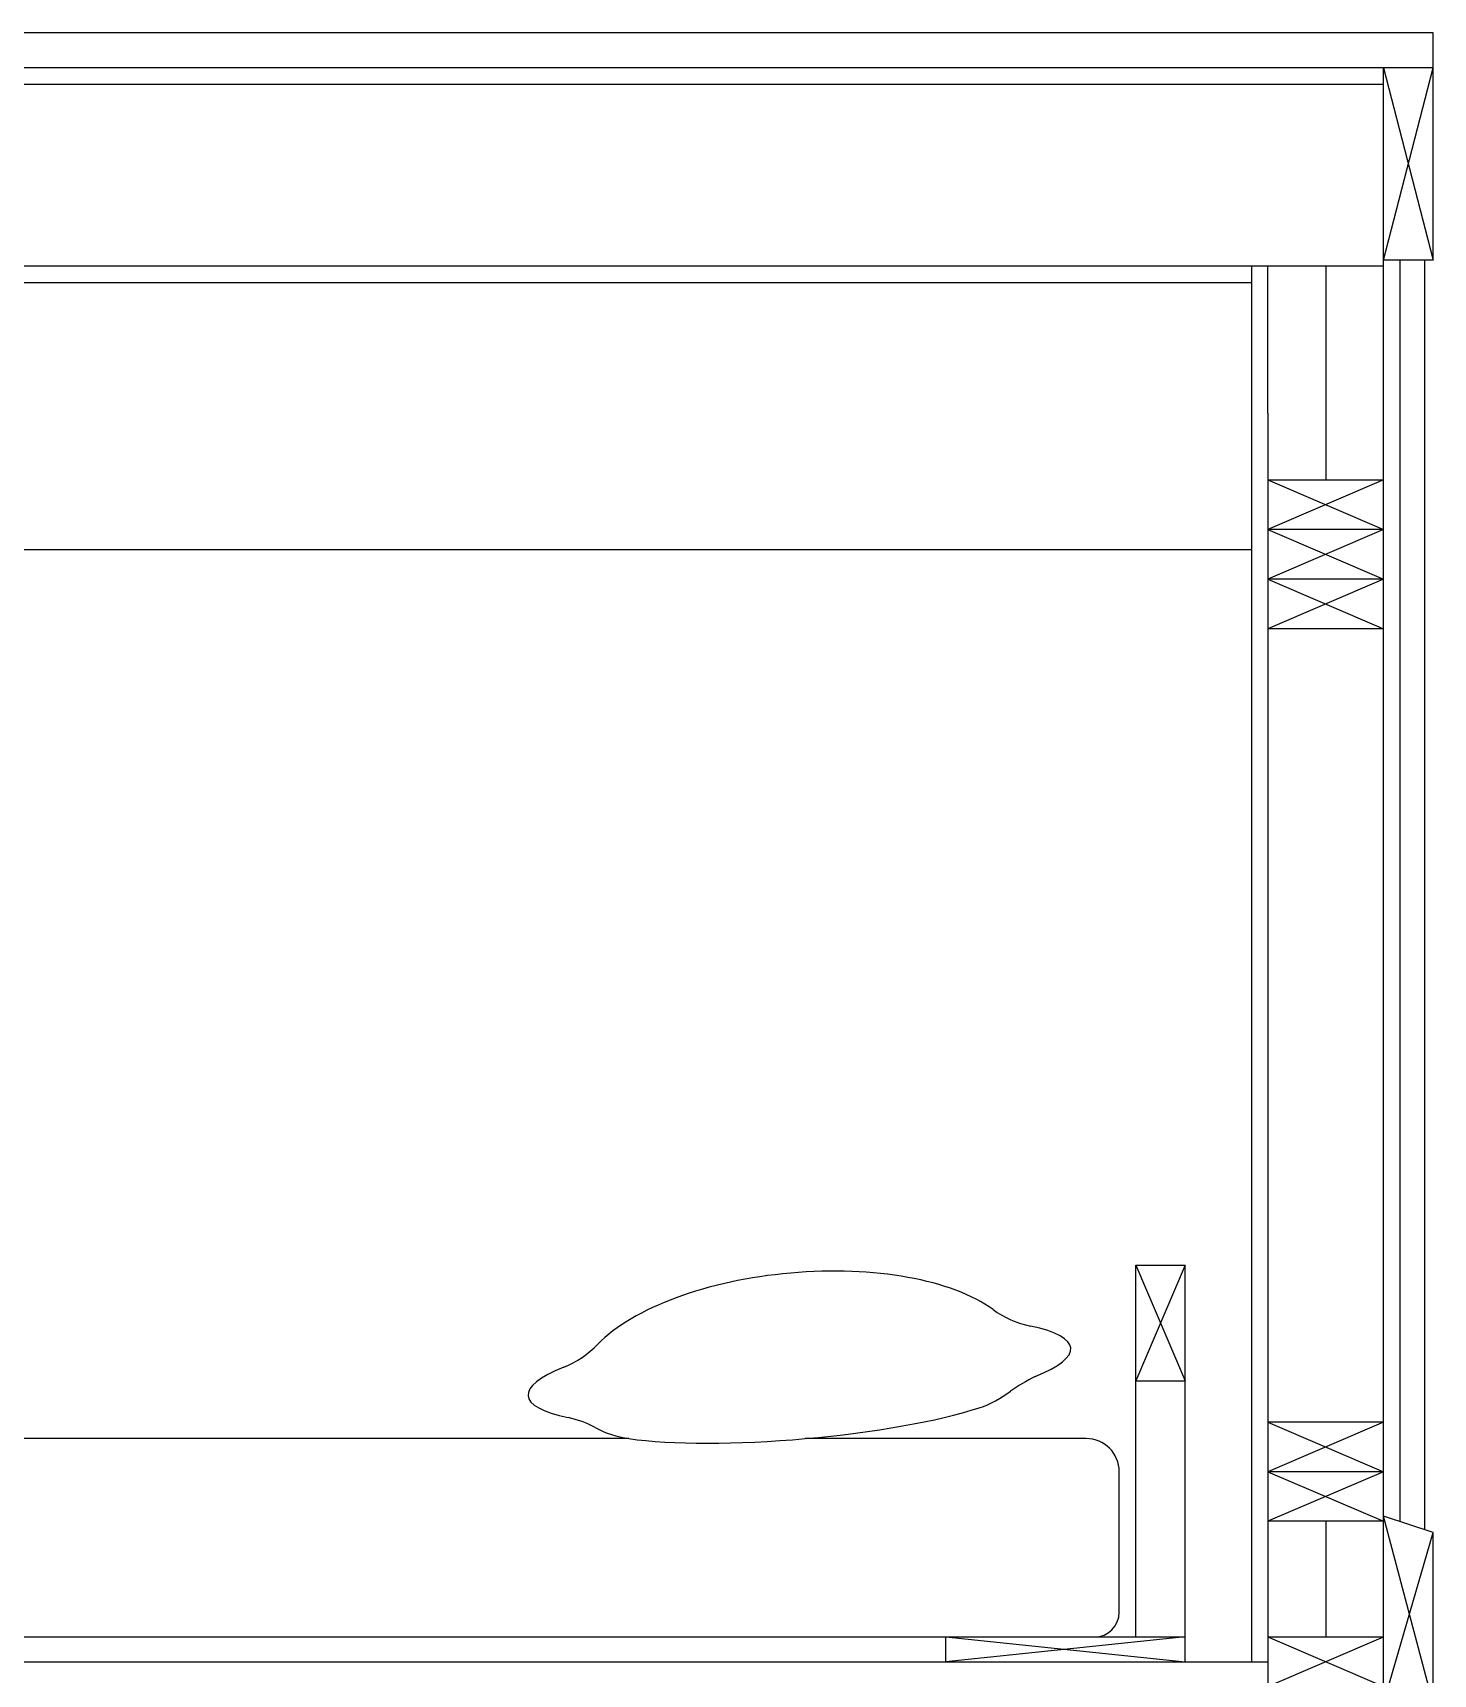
# Model space of a CAD drawing. Header units: inches. Extents: x -177 to 2825, y -2046 to -803.
# Drawn here: x 2297.65 to 2340.02, y -1236.84 to -1187.19 of the extents above; entities that cross this region are included whole.
import ezdxf

# ---------------------------------------------------------------- set-up
doc = ezdxf.new("R2010")
doc.units = ezdxf.units.IN
doc.header["$MEASUREMENT"] = 0
doc.layers.add('Insulation', color=7, linetype='BATTING')
doc.linetypes.add('BATTING', pattern='A,0.0001,-0.1,[134,ltypeshp.shx,S=0.1,R=0,X=-0.1,Y=0],-0.2,[134,ltypeshp.shx,S=0.1,R=180,X=0.1,Y=0],-0.1', length=0.4001)

msp = doc.modelspace()

# ---------------------------------------------------------------- linework, layer by layer
for p, q in [((2340.021, -1187.189), (2220.021, -1187.189)), ((2340.021, -1194.064), (2340.021, -1187.189)), ((2340.021, -1188.251), (2207.102, -1188.251)), ((2338.521, -1237.215), (2338.521, -1188.251)), ((2338.521, -1188.251), (2340.021, -1194.064)), ((2338.521, -1194.064), (2340.021, -1188.251)), ((2338.521, -1188.751), (2207.021, -1188.751)), ((2340.021, -1194.064), (2338.521, -1194.064)), ((2339.021, -1232.224), (2339.021, -1194.064)), ((2339.771, -1232.474), (2339.771, -1194.064)), ((2338.521, -1194.251), (2207.021, -1194.251)), ((2334.521, -1194.251), (2334.521, -1236.465)), ((2335.021, -1198.69), (2335.021, -1194.251)), ((2334.521, -1194.751), (2206.048, -1194.751)), ((2335.021, -1198.69), (2335.021, -1200.19)), ((2335.021, -1200.19), (2335.021, -1201.69)), ((2338.521, -1200.715), (2335.021, -1202.215)), ((2335.021, -1200.715), (2338.521, -1202.215)), ((2335.021, -1200.715), (2338.521, -1200.715)), ((2335.021, -1201.69), (2335.021, -1237.215)), ((2338.521, -1202.215), (2335.021, -1202.215)), ((2335.021, -1202.215), (2338.521, -1203.715)), ((2338.521, -1202.215), (2335.021, -1203.715)), ((2334.521, -1202.826), (2230.271, -1202.826)), ((2338.521, -1203.715), (2335.021, -1203.715)), ((2335.021, -1203.715), (2338.521, -1205.215)), ((2338.521, -1203.715), (2335.021, -1205.215)), ((2338.521, -1205.215), (2335.021, -1205.215)), ((2331.021, -1224.465), (2332.521, -1224.465)), ((2331.021, -1235.715), (2331.021, -1224.465)), ((2332.521, -1224.465), (2331.021, -1227.965)), ((2331.021, -1224.465), (2332.521, -1227.965)), ((2332.521, -1236.465), (2332.521, -1224.465)), ((2331.021, -1227.965), (2332.521, -1227.965)), ((2338.521, -1229.215), (2335.021, -1229.215)), ((2338.521, -1229.215), (2335.021, -1230.715)), ((2335.021, -1229.215), (2338.521, -1230.715)), ((2315.679, -1229.715), (2251.521, -1229.715)), ((2329.521, -1229.715), (2321.021, -1229.715)), ((2330.521, -1234.965), (2330.521, -1230.715)), ((2338.521, -1230.715), (2335.021, -1232.215)), ((2335.021, -1230.715), (2338.521, -1232.215)), ((2338.521, -1230.715), (2335.021, -1230.715)), ((2338.521, -1232.215), (2335.021, -1232.215)), ((2340.021, -1237.724), (2338.521, -1232.057)), ((2340.021, -1232.557), (2338.521, -1232.057)), ((2338.521, -1237.724), (2340.021, -1232.557)), ((2340.021, -1237.724), (2340.021, -1232.557)), ((2251.271, -1235.715), (2329.771, -1235.715)), ((2325.271, -1235.715), (2332.521, -1235.715)), ((2325.271, -1236.465), (2325.271, -1235.715)), ((2332.521, -1235.715), (2325.271, -1236.465)), ((2325.271, -1235.715), (2332.521, -1236.465)), ((2335.021, -1235.715), (2338.521, -1235.715)), ((2335.021, -1237.215), (2338.521, -1235.715)), ((2335.021, -1235.715), (2338.521, -1237.215)), ((2179.771, -1236.465), (2335.021, -1236.465))]:
    msp.add_line(p, q)
for centre, radius, start, end in [((2328.463, -1223.377), 3, 234.0681, 257.9838), ((2312.588, -1224.773), 3, 292.0637, 315.9794), ((2332.048, -1235.654), 8.815, 117.5374, 123.1588), ((2325.353, -1225.931), 3, 288.0329, 308.6325), ((2313.225, -1232.013), 3, 61.415, 77.9838), ((2316.096, -1226.744), 3, 241.415, 262.0146), ((2329.521, -1230.715), 1, 0, 90), ((2329.771, -1234.965), 0.75, 270, 0)]:
    msp.add_arc(centre, radius, start, end)
for centre, major_axis, ratio, start_param, end_param in [((2320.844, -1227.695), (6.718, 0.591), 0.44486, 6.756826, 8.951138), ((2320.844, -1227.695), (-8.212, -0.722), 0.181957, 8.889022, 9.960533), ((2320.844, -1227.695), (-8.212, -0.722), 0.181957, 5.74743, 6.818941), ((2320.915, -1228.507), (6.718, 0.591), 0.179804, 3.802928, 5.62185)]:
    msp.add_ellipse(centre, major_axis=major_axis, ratio=ratio, start_param=start_param, end_param=end_param)
at = {"layer": 'Insulation', "ltscale": 3.5}
for p, q in [((2336.771, -1194.251), (2336.771, -1200.715)), ((2336.771, -1232.215), (2336.771, -1235.715))]:
    msp.add_line(p, q, dxfattribs=at)

doc.saveas('drawing.dxf')
